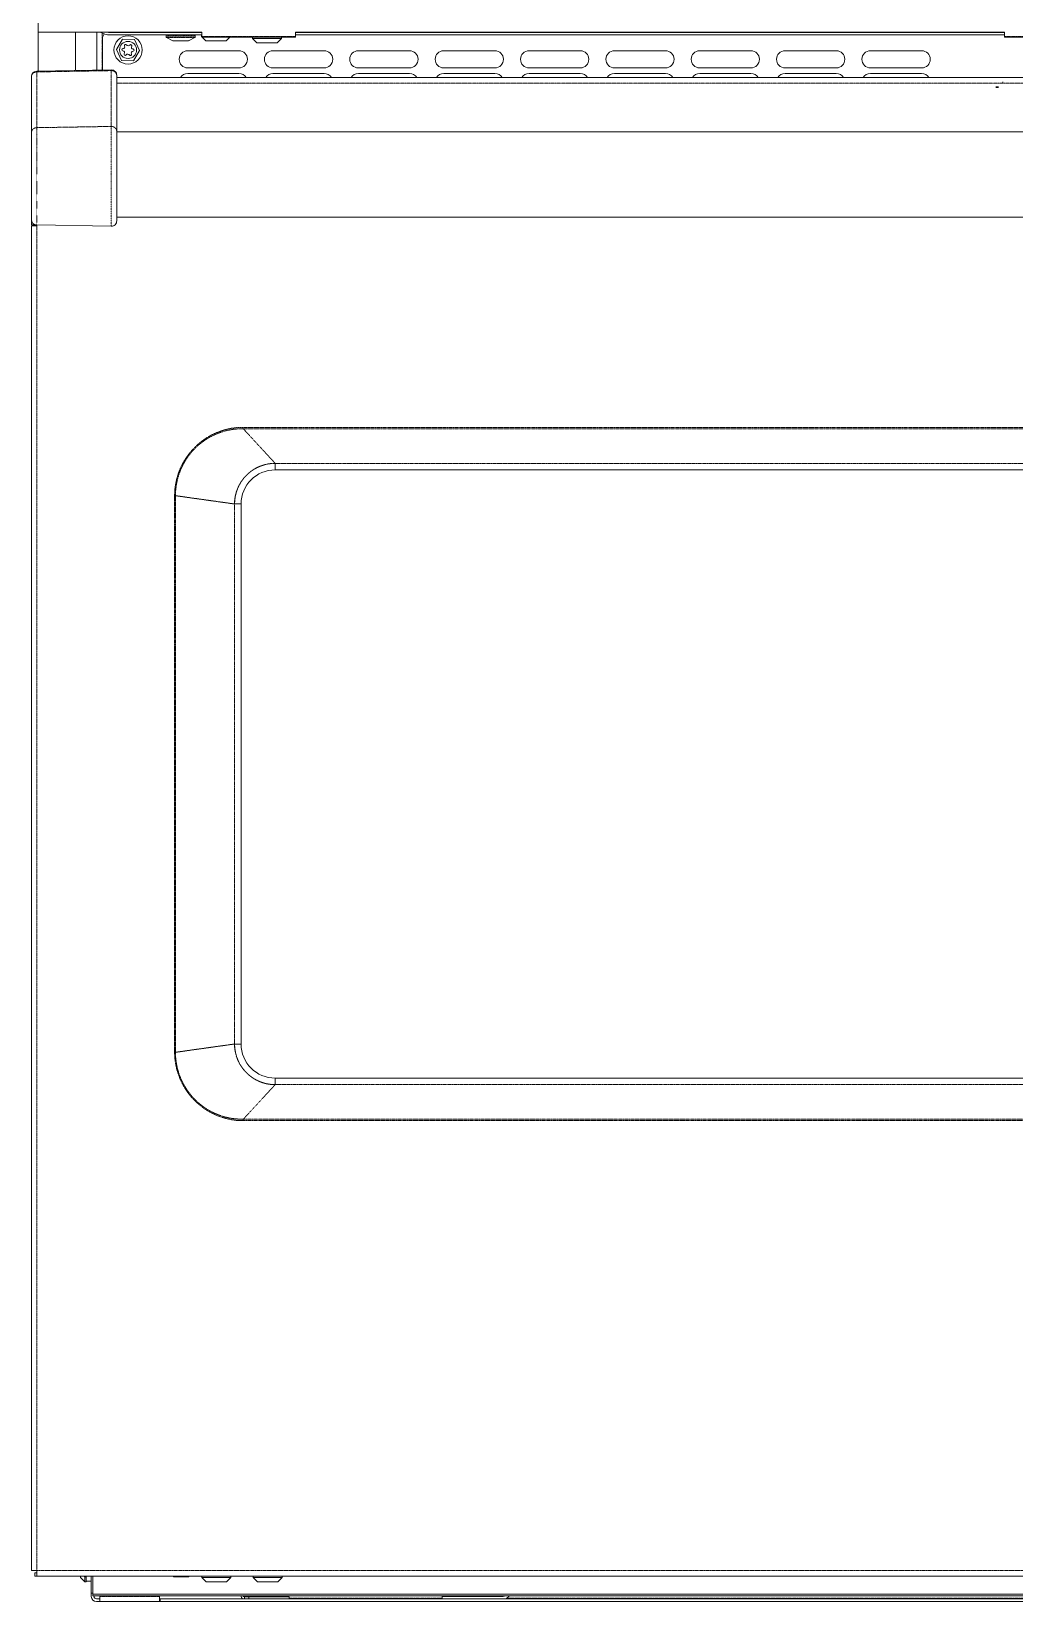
# Model space of a CAD drawing. Header units: millimetres. Extents: x 60499 to 556746, y 248297 to 497145.
# Drawn here: x 155057 to 167151, y 422627 to 441945 of the extents above; entities that cross this region are included whole.
import ezdxf

# ---------------------------------------------------------------- set-up
doc = ezdxf.new("R2010")
doc.units = ezdxf.units.MM
doc.linetypes.add('PHANTOM', pattern=[20, 10, -2, 2, -2, 2, -2])

msp = doc.modelspace()

# ---------------------------------------------------------------- linework, layer by layer
at = {"color": 7, "lineweight": 13, "ltscale": 0.017948}
msp.add_line((155140, 441456), (155140, 442059), dxfattribs=at)
at = {"color": 7, "lineweight": 13, "ltscale": 0.003091}
msp.add_line((155142, 442040), (155142, 441937), dxfattribs=at)
at = {"color": 7, "lineweight": 13, "ltscale": 0.03937}
for p, q in [((157153, 441937), (155142, 441937)), ((156027, 441932), (157153, 441932)), ((156027, 441902), (157153, 441902)), ((157153, 441875), (158308, 441875)), ((167027, 441937), (158308, 441937)), ((167027, 441932), (158308, 441932)), ((167027, 441902), (158308, 441902)), ((167027, 441875), (167866, 441875)), ((156040, 441472), (155123, 441456)), ((155058, 440699), (155058, 441385)), ((156108, 441401), (156108, 440714)), ((156108, 441379), (178784, 441379)), ((155058, 440699), (155058, 439630)), ((156108, 439614), (156108, 440714)), ((178784, 440708), (156108, 440708)), ((155057, 423009), (155057, 439554)), ((155123, 439564), (156040, 439548)), ((178784, 439658), (156108, 439658)), ((158056, 436551), (176835, 436551)), ((157637, 429487), (157637, 436131)), ((176835, 429067), (158056, 429067)), ((179765, 422940), (155126, 422940)), ((179049, 422717), (155812, 422717)), ((179049, 422699), (155812, 422699)), ((160860, 422690), (160109, 422690)), ((156633, 422627), (155898, 422627)), ((156642, 422660), (178204, 422660)), ((156642, 422627), (178204, 422627))]:
    msp.add_line(p, q, dxfattribs=at)
at = {"color": 7, "lineweight": 13, "ltscale": 0.014067}
msp.add_line((155598, 441464), (155598, 441937), dxfattribs=at)
at = {"color": 7, "lineweight": 13, "ltscale": 0.013929}
msp.add_line((155864, 441469), (155864, 441937), dxfattribs=at)
at = {"color": 7, "linetype": 'PHANTOM', "lineweight": 13, "ltscale": 0.013516}
msp.add_line((155927, 441470), (155927, 441924), dxfattribs=at)
at = {"color": 7, "lineweight": 13, "ltscale": 0.011323}
msp.add_line((155931, 441470), (155931, 441850), dxfattribs=at)
at = {"color": 7, "linetype": 'PHANTOM', "lineweight": 13, "ltscale": 0.000107056}
msp.add_line((156039, 441932), (156043, 441932), dxfattribs=at)
at = {"color": 7, "linetype": 'PHANTOM', "lineweight": 13, "ltscale": 0.000131983}
msp.add_line((156043, 441937), (156043, 441932), dxfattribs=at)
at = {"color": 7, "lineweight": 13, "ltscale": 0.004405}
for p, q in [((156176, 441850), (156103, 441722)), ((156324, 441845), (156176, 441850)), ((156388, 441712), (156324, 441845)), ((156103, 441722), (156167, 441588)), ((156315, 441583), (156388, 441712)), ((156167, 441588), (156315, 441583))]:
    msp.add_line(p, q, dxfattribs=at)
at = {"color": 7, "linetype": 'PHANTOM', "lineweight": 13, "ltscale": 0.010625}
for p, q in [((156714, 441894), (157071, 441894)), ((157071, 441878), (156714, 441878))]:
    msp.add_line(p, q, dxfattribs=at)
at = {"color": 7, "lineweight": 13, "ltscale": 0.000470499}
for p, q in [((156714, 441894), (156714, 441878)), ((157071, 441894), (157071, 441878))]:
    msp.add_line(p, q, dxfattribs=at)
at = {"color": 7, "linetype": 'PHANTOM', "lineweight": 13, "ltscale": 0.010349}
msp.add_line((157066, 441870), (156719, 441870), dxfattribs=at)
at = {"color": 7, "lineweight": 13, "ltscale": 0.002582}
for p, q in [((156796, 441831), (156719, 441870)), ((156989, 441831), (157066, 441870))]:
    msp.add_line(p, q, dxfattribs=at)
at = {"color": 7, "linetype": 'PHANTOM', "lineweight": 13, "ltscale": 0.00573}
msp.add_line((156796, 441831), (156989, 441831), dxfattribs=at)
at = {"color": 7, "lineweight": 13, "ltscale": 0.005507}
for p, q in [((156800, 441831), (156985, 441831)), ((156807, 422933), (156992, 422933))]:
    msp.add_line(p, q, dxfattribs=at)
at = {"color": 7, "lineweight": 13, "ltscale": 0.000131952}
for p, q in [((156825, 441937), (156825, 441932)), ((156960, 441937), (156960, 441932))]:
    msp.add_line(p, q, dxfattribs=at)
at = {"color": 7, "lineweight": 13, "ltscale": 0.000550007}
for p, q in [((157148, 441883), (157148, 441902)), ((157777, 441856), (157777, 441875)), ((158134, 441856), (158134, 441875)), ((155714, 422932), (155732, 422932)), ((155714, 422869), (155732, 422869))]:
    msp.add_line(p, q, dxfattribs=at)
at = {"color": 7, "lineweight": 13, "ltscale": 0.000137539}
msp.add_line((157148, 441883), (157153, 441883), dxfattribs=at)
at = {"color": 7, "lineweight": 13, "ltscale": 0.000194468}
msp.add_line((157153, 441879), (157148, 441883), dxfattribs=at)
at = {"color": 7, "lineweight": 13, "ltscale": 0.001645}
for p, q in [((157153, 441937), (157153, 441881)), ((158308, 441881), (158308, 441937)), ((167027, 441937), (167027, 441881))]:
    msp.add_line(p, q, dxfattribs=at)
at = {"color": 7, "lineweight": 13, "ltscale": 0.000192056}
for p, q in [((157153, 441875), (157153, 441881)), ((158308, 441875), (158308, 441881)), ((167027, 441875), (167027, 441881))]:
    msp.add_line(p, q, dxfattribs=at)
at = {"color": 7, "linetype": 'PHANTOM', "lineweight": 13, "ltscale": 0.03937}
for p, q in [((157153, 441881), (158308, 441881)), ((167027, 441881), (167866, 441881)), ((156040, 441463), (155123, 441447)), ((155123, 440761), (155123, 441447)), ((156040, 441463), (156040, 440776)), ((156108, 441310), (178784, 441310)), ((155123, 440761), (156040, 440776)), ((155126, 423009), (155126, 439554)), ((157664, 437074), (177227, 437074)), ((157664, 437056), (177227, 437056)), ((158056, 436631), (176835, 436631)), ((158056, 436631), (176835, 436631)), ((156819, 429385), (156819, 436233)), ((157557, 436131), (156830, 436233)), ((156830, 429385), (156830, 436233)), ((157557, 429487), (157557, 436131)), ((157557, 429487), (157557, 436131)), ((157557, 429487), (156830, 429385)), ((176835, 428987), (158056, 428987)), ((176835, 428987), (158056, 428987)), ((177227, 428562), (157664, 428562)), ((177227, 428544), (157664, 428544)), ((179765, 423009), (155126, 423009)), ((156633, 422690), (155898, 422690)), ((158229, 422669), (160109, 422669)), ((160904, 422669), (169059, 422669))]:
    msp.add_line(p, q, dxfattribs=at)
at = {"color": 7, "lineweight": 13, "ltscale": 0.001867}
for p, q in [((157201, 441831), (157157, 441875)), ((157452, 441831), (157497, 441875))]:
    msp.add_line(p, q, dxfattribs=at)
at = {"color": 7, "lineweight": 13, "ltscale": 0.003738}
for p, q in [((157201, 441831), (157327, 441831)), ((157452, 441831), (157327, 441831)), ((157208, 422869), (157334, 422869)), ((157459, 422869), (157334, 422869))]:
    msp.add_line(p, q, dxfattribs=at)
at = {"color": 7, "lineweight": 13, "ltscale": 0.004666}
msp.add_line((157777, 441856), (157934, 441856), dxfattribs=at)
at = {"color": 7, "lineweight": 13, "ltscale": 0.002227}
for p, q in [((157830, 441804), (157777, 441856)), ((158081, 441804), (158134, 441856)), ((155661, 422922), (155714, 422869)), ((157208, 422869), (157155, 422922)), ((157459, 422869), (157512, 422922)), ((157837, 422869), (157784, 422922)), ((158088, 422869), (158141, 422922))]:
    msp.add_line(p, q, dxfattribs=at)
at = {"color": 7, "lineweight": 13, "ltscale": 0.005959}
for p, q in [((158134, 441856), (157934, 441856)), ((158141, 422922), (157941, 422922))]:
    msp.add_line(p, q, dxfattribs=at)
at = {"color": 7, "lineweight": 13, "ltscale": 0.01875}
for p, q in [((156980, 441707), (157610, 441707)), ((158029, 441707), (158659, 441707)), ((159079, 441707), (159709, 441707)), ((160129, 441707), (160759, 441707)), ((161179, 441707), (161809, 441707)), ((162229, 441707), (162858, 441707)), ((163278, 441707), (163908, 441707)), ((164328, 441707), (164958, 441707)), ((165378, 441707), (166008, 441707)), ((156980, 441497), (157610, 441497)), ((158029, 441497), (158659, 441497)), ((159079, 441497), (159709, 441497)), ((160129, 441497), (160759, 441497)), ((161179, 441497), (161809, 441497)), ((162229, 441497), (162858, 441497)), ((163278, 441497), (163908, 441497)), ((164328, 441497), (164958, 441497)), ((165378, 441497), (166008, 441497)), ((156980, 441427), (157610, 441427)), ((158029, 441427), (158659, 441427)), ((159079, 441427), (159709, 441427)), ((160129, 441427), (160759, 441427)), ((161179, 441427), (161809, 441427)), ((162229, 441427), (162858, 441427)), ((163278, 441427), (163908, 441427)), ((164328, 441427), (164958, 441427)), ((165378, 441427), (166008, 441427))]:
    msp.add_line(p, q, dxfattribs=at)
at = {"color": 7, "lineweight": 13, "ltscale": 0.003282}
for p, q in [((157830, 441804), (157940, 441804)), ((157837, 422869), (157948, 422869))]:
    msp.add_line(p, q, dxfattribs=at)
at = {"color": 7, "lineweight": 13, "ltscale": 0.004193}
for p, q in [((158081, 441804), (157940, 441804)), ((158088, 422869), (157948, 422869))]:
    msp.add_line(p, q, dxfattribs=at)
at = {"color": 7, "linetype": 'PHANTOM', "lineweight": 13, "ltscale": 0.000265647}
msp.add_line((155123, 441447), (155123, 441456), dxfattribs=at)
at = {"color": 7, "linetype": 'PHANTOM', "lineweight": 13, "ltscale": 0.000265617}
msp.add_line((156040, 441472), (156040, 441463), dxfattribs=at)
at = {"color": 7, "lineweight": 13, "ltscale": 0.000134506}
msp.add_line((155058, 441385), (155058, 441389), dxfattribs=at)
at = {"color": 7, "lineweight": 13, "ltscale": 0.000134476}
msp.add_line((156108, 441405), (156108, 441401), dxfattribs=at)
at = {"color": 7, "lineweight": 13, "ltscale": 0.001035}
msp.add_line((166919, 441263), (166953, 441263), dxfattribs=at)
msp.add_line((166919, 441263), (166953, 441263), dxfattribs=at)
at = {"color": 7, "lineweight": 13, "ltscale": 0.001033}
msp.add_line((166953, 441254), (166919, 441254), dxfattribs=at)
at = {"color": 7, "lineweight": 13, "ltscale": 0.000246063}
msp.add_line((167003, 441320), (167011, 441320), dxfattribs=at)
at = {"color": 7, "linetype": 'PHANTOM', "lineweight": 13, "ltscale": 0.017206}
msp.add_line((155123, 440761), (155123, 440183), dxfattribs=at)
at = {"color": 7, "linetype": 'PHANTOM', "lineweight": 13, "ltscale": 0.017651}
msp.add_line((156040, 440183), (156040, 440776), dxfattribs=at)
at = {"color": 7, "linetype": 'PHANTOM', "lineweight": 13, "ltscale": 0.01843}
msp.add_line((155123, 440183), (155123, 439564), dxfattribs=at)
at = {"color": 7, "linetype": 'PHANTOM', "lineweight": 13, "ltscale": 0.018907}
msp.add_line((156040, 439548), (156040, 440183), dxfattribs=at)
at = {"color": 7, "lineweight": 13, "ltscale": 0.00205}
for p, q in [((155126, 439554), (155057, 439554)), ((155126, 423009), (155057, 423009)), ((155126, 423009), (155126, 422940))]:
    msp.add_line(p, q, dxfattribs=at)
at = {"color": 7, "lineweight": 13, "ltscale": 0.001973}
msp.add_line((155058, 439564), (155058, 439630), dxfattribs=at)
at = {"color": 7, "lineweight": 13, "ltscale": 0.00194}
msp.add_line((155058, 439564), (155123, 439564), dxfattribs=at)
at = {"color": 7, "lineweight": 13, "ltscale": 0.000303494}
msp.add_line((155108, 439564), (155108, 439554), dxfattribs=at)
at = {"color": 7, "lineweight": 13, "ltscale": 0.000301782}
msp.add_line((155126, 439554), (155126, 439564), dxfattribs=at)
at = {"color": 7, "linetype": 'PHANTOM', "lineweight": 13, "ltscale": 0.000532736}
for p, q in [((157664, 437056), (157664, 437074)), ((157664, 428562), (157664, 428544))]:
    msp.add_line(p, q, dxfattribs=at)
at = {"color": 7, "linetype": 'PHANTOM', "lineweight": 13, "ltscale": 0.017224}
for p, q in [((158056, 436631), (157664, 437056)), ((158056, 428987), (157664, 428562))]:
    msp.add_line(p, q, dxfattribs=at)
at = {"color": 7, "linetype": 'PHANTOM', "lineweight": 13, "ltscale": 0.002375}
for p, q in [((158056, 436551), (158056, 436631)), ((157637, 436131), (157557, 436131)), ((157637, 429487), (157557, 429487)), ((158056, 429067), (158056, 428987))]:
    msp.add_line(p, q, dxfattribs=at)
at = {"color": 7, "linetype": 'PHANTOM', "lineweight": 13, "ltscale": 5.58688e-06}
msp.add_line((158056, 436631), (158056, 436631), dxfattribs=at)
at = {"color": 7, "linetype": 'PHANTOM', "lineweight": 13, "ltscale": 3.39418e-06}
for p, q in [((157557, 436131), (157557, 436131)), ((157557, 429487), (157557, 429487))]:
    msp.add_line(p, q, dxfattribs=at)
at = {"color": 7, "linetype": 'PHANTOM', "lineweight": 13, "ltscale": 5.64695e-06}
msp.add_line((158056, 428987), (158056, 428987), dxfattribs=at)
at = {"color": 7, "lineweight": 13, "ltscale": 0.0012}
msp.add_line((155098, 422940), (155098, 422981), dxfattribs=at)
at = {"color": 7, "lineweight": 13, "ltscale": 0.000849987}
for p, q in [((155126, 422981), (155098, 422981)), ((155126, 422940), (155098, 422940))]:
    msp.add_line(p, q, dxfattribs=at)
at = {"color": 7, "lineweight": 13, "ltscale": 0.000559529}
msp.add_line((155661, 422922), (155661, 422940), dxfattribs=at)
at = {"color": 7, "lineweight": 13, "ltscale": 0.00036691}
msp.add_line((155705, 422940), (155714, 422932), dxfattribs=at)
at = {"color": 7, "lineweight": 13, "ltscale": 0.00025964}
msp.add_line((155714, 422932), (155714, 422940), dxfattribs=at)
at = {"color": 7, "lineweight": 13, "ltscale": 0.001875}
for p, q in [((155714, 422869), (155714, 422932)), ((155898, 422690), (155898, 422627)), ((156633, 422690), (156633, 422627))]:
    msp.add_line(p, q, dxfattribs=at)
at = {"color": 7, "lineweight": 13, "ltscale": 0.001822}
for p, q in [((155732, 422879), (155732, 422940)), ((155791, 422940), (155791, 422879))]:
    msp.add_line(p, q, dxfattribs=at)
at = {"color": 7, "lineweight": 13, "ltscale": 0.006213}
msp.add_line((155794, 422940), (155794, 422732), dxfattribs=at)
at = {"color": 7, "lineweight": 13, "ltscale": 0.006658}
msp.add_line((155812, 422940), (155812, 422717), dxfattribs=at)
at = {"color": 7, "lineweight": 13, "ltscale": 0.000444362}
for p, q in [((156803, 422934), (156790, 422940)), ((156996, 422934), (157009, 422940))]:
    msp.add_line(p, q, dxfattribs=at)
at = {"color": 7, "linetype": 'PHANTOM', "lineweight": 13, "ltscale": 0.005731}
msp.add_line((156803, 422934), (156996, 422934), dxfattribs=at)
at = {"color": 7, "lineweight": 13, "ltscale": 0.000550037}
for p, q in [((157155, 422922), (157155, 422940)), ((157512, 422922), (157512, 422940)), ((157784, 422922), (157784, 422940)), ((158141, 422922), (158141, 422940))]:
    msp.add_line(p, q, dxfattribs=at)
at = {"color": 7, "lineweight": 13, "ltscale": 0.005312}
for p in [(157155, 422922), (157512, 422922)]:
    msp.add_line(p, (157334, 422922), dxfattribs=at)
at = {"color": 7, "lineweight": 13, "ltscale": 0.004665}
msp.add_line((157784, 422922), (157941, 422922), dxfattribs=at)
at = {"color": 7, "lineweight": 13, "ltscale": 0.00175}
msp.add_line((155791, 422879), (155732, 422879), dxfattribs=at)
at = {"color": 7, "lineweight": 13, "ltscale": 0.000312565}
msp.add_line((155732, 422879), (155732, 422869), dxfattribs=at)
at = {"color": 7, "lineweight": 13, "ltscale": 0.001246}
for p, q in [((155794, 422690), (155794, 422732)), ((155857, 422660), (155898, 422660)), ((155857, 422627), (155898, 422627))]:
    msp.add_line(p, q, dxfattribs=at)
at = {"color": 7, "lineweight": 13, "ltscale": 0.000537932}
msp.add_line((155794, 422732), (155812, 422732), dxfattribs=at)
at = {"color": 7, "lineweight": 13, "ltscale": 0.000514774}
msp.add_line((155812, 422717), (155812, 422699), dxfattribs=at)
at = {"color": 7, "lineweight": 13, "ltscale": 0.000286493}
for p, q in [((155827, 422690), (155827, 422699)), ((155898, 422690), (155898, 422699)), ((156633, 422690), (156633, 422699))]:
    msp.add_line(p, q, dxfattribs=at)
at = {"color": 7, "lineweight": 13, "ltscale": 0.000889996}
msp.add_line((160109, 422690), (160109, 422660), dxfattribs=at)
at = {"color": 7, "lineweight": 13, "ltscale": 0.000249998}
for p, q in [((156633, 422660), (156642, 422660)), ((156633, 422627), (156642, 422627))]:
    msp.add_line(p, q, dxfattribs=at)
at = {"color": 7, "lineweight": 13, "ltscale": 0.000999991}
msp.add_line((156642, 422627), (156642, 422660), dxfattribs=at)
at = {"color": 7, "lineweight": 13, "ltscale": 0.001562}
msp.add_line((157732, 422687), (157679, 422687), dxfattribs=at)
at = {"color": 7, "lineweight": 13, "ltscale": 0.000800005}
for p, q in [((157679, 422687), (157679, 422660)), ((157732, 422687), (157732, 422660)), ((158229, 422660), (158229, 422687))]:
    msp.add_line(p, q, dxfattribs=at)
at = {"color": 7, "lineweight": 13, "ltscale": 0.014787}
msp.add_line((157732, 422687), (158229, 422687), dxfattribs=at)
at = {"color": 7, "linetype": 'PHANTOM', "lineweight": 13, "ltscale": 0.03937}
for points in [[(156040, 441937), (156039, 441933), (156039, 441932), (156039, 441932), (156039, 441932), (156039, 441932)], [(156819, 436233), (156820, 436262), (156822, 436309), (156831, 436373), (156844, 436436), (156862, 436498), (156884, 436558), (156911, 436616), (156943, 436672), (156979, 436726), (157019, 436777), (157062, 436824), (157109, 436868), (157159, 436908), (157212, 436945), (157268, 436977), (157326, 437005), (157387, 437028), (157448, 437047), (157511, 437061), (157575, 437070), (157634, 437074), (157664, 437074)], [(156830, 436233), (156831, 436287), (156837, 436341), (156845, 436394), (156858, 436447), (156876, 436506), (156898, 436563), (156925, 436618), (156955, 436672), (156990, 436723), (157029, 436771), (157070, 436816), (157115, 436858), (157164, 436896), (157214, 436931), (157268, 436962), (157323, 436989), (157380, 437011), (157439, 437029), (157491, 437041), (157544, 437050), (157598, 437055), (157631, 437056), (157664, 437056)], [(157664, 428544), (157634, 428544), (157576, 428548), (157512, 428557), (157449, 428571), (157387, 428590), (157327, 428613), (157269, 428641), (157213, 428673), (157160, 428709), (157110, 428750), (157063, 428794), (157019, 428841), (156979, 428892), (156944, 428945), (156914, 428998), (156888, 429053), (156866, 429109), (156848, 429167), (156834, 429226), (156825, 429286), (156820, 429346), (156819, 429385)], [(157664, 428562), (157609, 428563), (157556, 428567), (157503, 428575), (157443, 428588), (157384, 428606), (157327, 428628), (157271, 428654), (157218, 428685), (157167, 428719), (157119, 428757), (157074, 428799), (157031, 428844), (156993, 428892), (156958, 428943), (156927, 428996), (156900, 429051), (156877, 429109), (156861, 429160), (156848, 429212), (156838, 429265), (156832, 429319), (156830, 429352), (156830, 429385)]]:
    msp.add_lwpolyline(points, dxfattribs=at)
at = {"color": 7, "lineweight": 13, "ltscale": 0.03937}
for radius in [174, 105]:
    msp.add_circle((156246, 441717), radius, dxfattribs=at)
for centre, radius, start, end in [((156027, 442142), 240, 238.8459, 270.0009), ((156036, 441850), 105, 142.6878, 180), ((156027, 442142), 210, 258.2119, 270.0001), ((156086, 441993), 60.5, 247.9474, 270.1768), ((156510, 441993), 60.5, 269.8232, 292.0526), ((156722, 441894), 8.4, 90, 180), ((156722, 441878), 8.4, 180, 243.435), ((156800, 441839), 8.4, 243.435, 270), ((156985, 441839), 8.4, 270, 296.565), ((157063, 441894), 8.4, 0, 90), ((157063, 441878), 8.4, 296.5651, 360), ((156183, 441719), 14.1, 89.026, 266.9032), ((156181, 441683), 22.4, 329.0215, 86.9077), ((156184, 441755), 22.4, 269.0215, 26.9077), ((156212, 441664), 14.1, 149.0215, 326.9016), ((156216, 441772), 14.1, 29.0258, 206.906), ((156243, 441644), 22.4, 29.0258, 146.8973), ((156248, 441790), 22.4, 209.0258, 326.8973), ((156275, 441662), 14.1, 209.0258, 26.906), ((156279, 441770), 14.1, 329.0215, 146.9016), ((156307, 441678), 22.4, 89.0215, 206.9077), ((156310, 441751), 22.4, 149.0215, 266.9077), ((156308, 441715), 14.1, 269.026, 86.9032), ((156980, 441602), 105, 90, 270), ((157610, 441602), 105, 270, 90), ((158029, 441602), 105, 90, 270), ((158659, 441602), 105, 270, 90), ((159079, 441602), 105, 90, 270), ((159709, 441602), 105, 270, 90), ((160129, 441602), 105, 90, 270), ((160759, 441602), 105, 270, 90), ((161179, 441602), 105, 90, 270), ((161809, 441602), 105, 270, 90), ((162229, 441602), 105, 90, 270), ((162858, 441602), 105, 270, 90), ((163278, 441602), 105, 90, 270), ((163908, 441602), 105, 270, 90), ((164328, 441602), 105, 90, 270), ((164958, 441602), 105, 270, 90), ((165378, 441602), 105, 90, 270), ((166008, 441602), 105, 270, 90), ((155124, 441389), 66.3, 91, 180), ((156041, 441405), 66.3, 360, 91), ((156980, 441322), 105, 90, 147.3545), ((157610, 441322), 105, 32.6455, 90), ((158029, 441322), 105, 90, 147.3545), ((158659, 441322), 105, 32.6455, 90), ((159079, 441322), 105, 90, 147.3545), ((159709, 441322), 105, 32.6455, 90), ((160129, 441322), 105, 90, 147.3545), ((160759, 441322), 105, 32.6455, 90), ((161179, 441322), 105, 90, 147.3545), ((161809, 441322), 105, 32.6455, 90), ((162229, 441322), 105, 90, 147.3545), ((162858, 441322), 105, 32.6455, 90), ((163278, 441322), 105, 90, 147.3545), ((163908, 441322), 105, 32.6455, 90), ((164328, 441322), 105, 90, 147.3545), ((164958, 441322), 105, 32.6455, 90), ((165378, 441322), 105, 90, 147.3545), ((166008, 441322), 105, 32.6455, 90), ((155124, 439630), 66.3, 180, 269), ((156041, 439614), 66.3, 269, 360), ((158056, 436131), 420, 90.0099, 179.9959), ((158056, 429487), 420, 180.0018, 269.9927), ((156807, 422941), 8.4, 243.435, 270), ((156992, 422941), 8.4, 270, 296.565), ((155857, 422690), 63, 180, 270), ((155857, 422690), 29.4, 180, 270), ((160860, 422746), 55.4, 270, 303.3368), ((160860, 422746), 88.7, 285.8198, 328.5228)]:
    msp.add_arc(centre, radius, start, end, dxfattribs=at)
at = {"color": 7, "linetype": 'PHANTOM', "lineweight": 13, "ltscale": 0.03937}
for centre, radius, start, end in [((156043, 442142), 210, 258.2052, 269.0155), ((158056, 436131), 500, 90.0056, 179.9992), ((158057, 436131), 500, 90.0191, 179.9934), ((158056, 429487), 500, 180.0021, 269.9921), ((158057, 429487), 500, 180.0066, 269.9808)]:
    msp.add_arc(centre, radius, start, end, dxfattribs=at)
for centre, major_axis, start_param, end_param in [((155124, 441385), (66.3, 0), 1.58825, 3.141593), ((156041, 441401), (-66.3, 0), 3.141593, 4.729842), ((155124, 440699), (66.3, 0), 1.58825, 3.141593), ((156041, 440714), (-66.3, 0), 3.141593, 4.729842)]:
    msp.add_ellipse(centre, major_axis=major_axis, ratio=0.93358, start_param=start_param, end_param=end_param, dxfattribs=at)
at = {"color": 7, "lineweight": 13, "ltscale": 0.03937}
for major_axis, start_param, end_param in [((0, 56.3), 1.820493, 2.794586), ((0, -26), 5.275436, 6.283185)]:
    msp.add_ellipse((157679, 422713), major_axis=major_axis, ratio=0.866025, start_param=start_param, end_param=end_param, dxfattribs=at)

doc.saveas('drawing.dxf')
